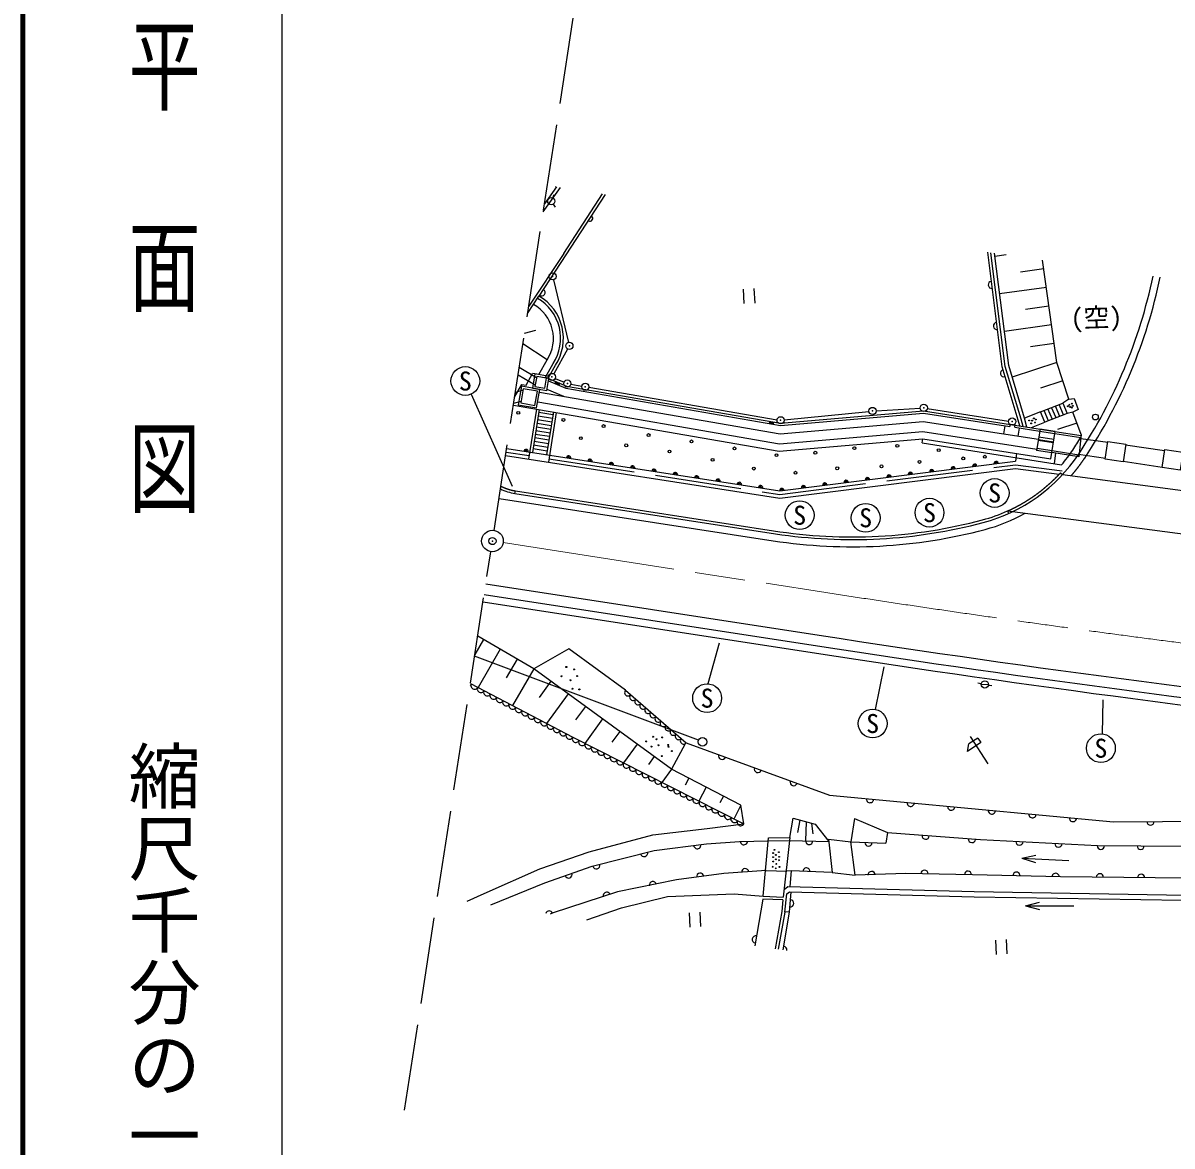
# Model space of a CAD drawing. Units: millimetres, scale not verified. Extents: x 40000 to 680000, y 20000 to 380000.
# Drawn here: x 40000 to 119851, y 262796 to 340813 of the extents above; entities that cross this region are included whole.
import ezdxf
from ezdxf.enums import TextEntityAlignment as Align

# ---------------------------------------------------------------- set-up
doc = ezdxf.new("R2010")
doc.units = ezdxf.units.MM
doc.header["$LTSCALE"] = 1000
doc.header["$PDMODE"] = 32
doc.header["$PDSIZE"] = 500
doc.linetypes.add('CHAIN', pattern=[18.5, 12, -1.5, 3.5, -1.5])
doc.linetypes.add('DASHED', pattern=[7.5, 6, -1.5])
for name, color, linetype, lineweight in [('M-BGD', 7, 'Continuous', 25), ('M-BGD-EXST', 7, 'Continuous', 25), ('M-BMK', 2, 'CHAIN', 13), ('M-BMK-ROW', 30, 'Continuous', 25), ('M-BMK-SRVR', 3, 'Continuous', 25), ('M-STR-STRC', 7, 'Continuous', 25), ('M-TTL', 2, 'Continuous', 140), ('M-TTL-BAND', 7, 'Continuous', 25)]:
    doc.layers.add(name, color=color, linetype=linetype, lineweight=lineweight)
doc.layers.add('M-OTRS', color=6, linetype='Continuous')
doc.styles.add('@ＭＳ ゴシック', font='')
doc.styles.add('ＭＳ ゴシック', font='')
doc.styles.get('@ＭＳ ゴシック').set_extended_font_data('@MS Gothic')
doc.styles.get('ＭＳ ゴシック').set_extended_font_data('MS Gothic')

msp = doc.modelspace()

# ---------------------------------------------------------------- linework, layer by layer
at = {"layer": 'M-BGD', "linetype": 'DASHED'}
for p, q in [((72739, 305567), (78732, 344356)), ((75687, 316172), (74485, 316870)), ((74740, 315296), (74217, 315136)), ((74607, 314523), (74098, 314368)), ((113512, 311994), (111696, 312277)), ((73579, 311004), (75168, 310759)), ((113382, 310800), (111511, 311091)), ((76551, 310543), (92592, 308064)), ((92592, 308064), (108964, 310120)), ((108964, 310120), (112221, 309692)), ((66516, 265295), (72509, 304084))]:
    msp.add_line(p, q, dxfattribs=at)
at = {"layer": 'M-BGD'}
for p, q in [((76159, 327701), (77344, 329393)), ((77069, 329435), (76245, 328260)), ((76814, 328658), (76913, 328888)), ((76849, 328218), (76984, 328007)), ((77582, 324806), (80264, 328942)), ((77749, 324698), (80480, 328908)), ((77582, 324806), (75143, 321129)), ((75861, 321836), (77749, 324698)), ((108329, 324701), (107542, 324592)), ((111838, 317236), (110855, 324337)), ((110938, 323737), (109323, 323513)), ((75067, 320634), (75859, 321837)), ((111118, 322437), (107872, 321987)), ((111298, 321136), (109668, 320911)), ((74853, 319254), (75632, 319480)), ((111478, 319836), (108203, 319383)), ((76423, 317417), (74741, 318527)), ((111658, 318536), (110013, 318308)), ((75844, 316384), (76422, 317418)), ((76319, 316209), (76845, 317150)), ((76494, 316133), (77008, 317052)), ((111838, 317236), (108747, 316206)), ((112691, 314675), (111838, 317236)), ((75596, 315647), (74403, 316339)), ((74957, 315644), (75411, 316456)), ((75843, 316382), (75411, 316456)), ((74168, 314817), (74658, 315694)), ((74658, 315694), (74957, 315644)), ((76319, 316209), (77775, 315580)), ((76513, 315962), (77732, 315435)), ((77031, 315901), (76972, 315764)), ((77307, 315782), (76972, 315764)), ((77031, 315901), (77247, 315645)), ((77307, 315782), (77247, 315645)), ((77732, 315435), (92634, 312854)), ((77775, 315580), (92641, 313005)), ((112265, 315956), (110701, 315434)), ((74199, 315020), (74271, 315001)), ((75888, 315176), (92610, 312280)), ((76413, 315384), (77568, 314885)), ((112691, 314675), (112254, 314402)), ((112691, 314675), (113042, 314736)), ((113042, 314736), (113338, 313959)), ((74083, 314271), (92558, 311071)), ((75683, 313994), (75128, 310513)), ((75880, 313960), (75404, 310975)), ((75768, 314486), (92580, 311574)), ((92641, 313005), (102592, 313864)), ((102592, 313864), (111721, 312440)), ((111276, 313175), (110970, 313895)), ((111534, 313276), (111228, 313997)), ((111793, 313377), (111486, 314099)), ((112051, 313479), (111744, 314201)), ((112310, 313580), (112002, 314303)), ((113338, 313959), (112963, 313766)), ((76753, 313084), (75765, 313241)), ((76793, 313336), (75805, 313493)), ((76833, 313588), (75846, 313745)), ((76865, 313789), (76392, 310818)), ((77062, 313755), (76511, 310293)), ((91872, 313138), (91846, 312990)), ((91846, 312990), (92167, 313087)), ((92142, 312939), (91872, 313138)), ((92167, 313087), (92142, 312939)), ((92610, 312280), (102567, 313139)), ((92634, 312854), (102586, 313713)), ((102567, 313139), (110567, 311892)), ((102586, 313713), (108591, 312777)), ((110712, 313793), (109605, 313355)), ((110999, 313066), (110069, 312698)), ((113242, 313017), (111904, 312581)), ((112963, 313766), (112567, 313681)), ((113535, 312214), (112963, 313766)), ((76593, 312077), (75605, 312234)), ((76633, 312329), (75645, 312486)), ((76673, 312581), (75685, 312738)), ((76713, 312832), (75725, 312990)), ((92580, 311574), (102543, 312434)), ((102543, 312434), (110459, 311200)), ((108173, 312265), (108260, 312828)), ((108591, 312777), (108619, 312954)), ((108619, 312954), (108945, 312904)), ((108918, 312726), (108945, 312904)), ((108918, 312726), (110655, 312455)), ((109161, 312111), (109249, 312674)), ((110678, 312603), (110444, 311104)), ((111696, 312275), (110652, 312438)), ((111719, 312423), (110675, 312586)), ((111426, 310543), (111721, 312440)), ((113526, 312123), (111716, 312405)), ((76472, 311321), (75485, 311479)), ((76512, 311573), (75525, 311731)), ((76552, 311825), (75565, 311982)), ((92558, 311071), (102525, 311931)), ((102479, 311635), (102525, 311931)), ((102479, 311635), (112181, 310122)), ((102525, 311931), (111426, 310543)), ((111598, 311648), (110554, 311810)), ((111604, 311682), (110561, 311845)), ((111635, 311880), (110591, 312042)), ((113535, 312214), (113369, 310670)), ((115382, 311658), (113515, 311926)), ((119335, 311090), (116627, 311479)), ((73540, 310755), (92588, 307812)), ((73617, 311251), (92603, 308318)), ((76432, 311070), (75445, 311227)), ((109036, 310916), (108965, 310372)), ((111488, 310941), (110444, 311104)), ((111512, 311089), (110468, 311252)), ((113369, 310670), (111491, 310963)), ((111676, 310201), (111788, 310917)), ((113352, 310868), (115221, 310577)), ((92588, 307812), (108964, 309868)), ((92603, 308318), (108965, 310372)), ((108964, 309868), (112014, 309467)), ((116463, 310383), (119166, 309962)), ((112105, 309565), (112243, 309437)), ((74189, 308125), (74218, 308311)), ((74218, 308311), (92152, 305540)), ((74189, 308125), (92291, 305328)), ((108504, 306741), (108427, 306913)), ((72051, 301119), (95217, 297540)), ((71972, 300606), (95137, 297026)), ((72009, 297977), (71405, 296936)), ((73172, 297302), (71629, 294645)), ((77933, 297337), (75497, 295951)), ((81876, 294455), (77933, 297337)), ((74334, 296627), (73577, 295323)), ((75497, 295951), (74012, 293393)), ((76693, 295079), (75878, 293960)), ((77890, 294207), (76387, 292146)), ((81876, 294455), (86097, 290812)), ((79086, 293335), (78399, 292392)), ((80282, 292463), (79046, 290766)), ((81479, 291590), (80932, 290840)), ((82675, 290718), (81723, 289413)), ((86014, 290735), (85068, 288974)), ((83871, 289846), (83467, 289291)), ((85068, 288974), (84401, 288059)), ((86271, 288350), (86017, 287860)), ((87473, 287727), (86972, 286760)), ((88676, 287103), (88429, 286626)), ((89879, 286480), (89415, 285550)), ((93296, 284231), (93529, 285564)), ((93529, 285564), (95050, 285146)), ((93850, 284580), (94019, 285429)), ((94401, 283998), (94439, 285320)), ((94918, 284492), (94826, 285208)), ((95050, 285146), (96001, 283951)), ((97775, 285549), (97531, 283922)), ((97775, 285549), (100070, 284571)), ((100070, 284571), (99974, 283836)), ((100070, 284571), (106551, 284083)), ((91433, 280154), (91808, 284202)), ((91789, 284001), (93273, 284031)), ((91808, 284202), (93296, 284231)), ((93296, 284231), (92835, 280088)), ((93273, 284031), (96001, 283951)), ((95984, 284109), (97531, 283922)), ((95984, 284109), (96237, 281799)), ((97531, 283922), (99974, 283836)), ((97843, 281605), (97531, 283922)), ((109415, 282803), (110394, 283007)), ((109415, 282803), (110365, 282490)), ((109415, 282803), (112678, 282620)), ((91658, 281932), (93087, 281895)), ((93380, 281920), (93087, 281895)), ((93380, 281920), (93301, 280829)), ((96237, 281799), (93380, 281920)), ((96237, 281799), (97843, 281605)), ((89420, 280323), (91433, 280154)), ((92943, 279048), (93087, 280317)), ((91415, 279955), (90852, 276712)), ((92813, 279889), (91415, 279955)), ((91433, 280154), (92835, 280088)), ((92813, 279889), (92745, 279077)), ((109675, 279491), (110642, 279746)), ((109675, 279491), (110640, 279228)), ((109675, 279491), (113024, 279478)), ((92745, 279077), (92276, 276499)), ((92942, 279042), (92474, 276471)), ((93270, 279034), (92942, 279054))]:
    msp.add_line(p, q, dxfattribs=at)
for points in [[(109272, 312822), (109161, 313231), (108052, 316915), (107040, 324887)], [(109500, 312787), (109364, 313289), (108259, 316959), (107256, 324855)], [(109770, 312745), (109604, 313358), (108505, 317011), (107513, 324818)], [(90101, 285178), (89879, 286480), (85068, 288974), (75497, 295951), (71602, 298213)], [(71094, 294925), (78200, 291193), (90101, 285178)], [(86097, 290812), (96045, 287160), (115793, 285314), (126029, 285397)], [(70861, 279801), (72042, 280337), (75914, 282057), (79357, 283241), (83774, 284417), (87552, 284847), (90101, 285178)], [(72506, 279547), (76268, 281086), (79558, 282242), (83859, 283332), (87494, 283792)], [(87494, 283792), (89801, 283942), (91789, 284001)], [(106551, 284083), (114667, 283665), (126685, 283584)], [(91658, 281932), (88713, 281720), (85407, 281291), (81314, 280462), (76854, 278994), (76646, 278907)], [(123081, 281371), (112092, 281495), (105990, 281643), (101345, 281731), (97843, 281605)], [(79195, 278514), (81597, 279353), (84789, 280126), (89420, 280323)], [(92828, 276420), (93270, 279034), (93375, 280461)], [(92896, 280624), (93162, 280827), (106105, 280470), (123477, 280181)], [(93087, 280317), (93279, 280463), (106097, 280111), (123471, 279821)]]:
    msp.add_lwpolyline(points, dxfattribs=at)
for points in [[(76564, 316258), (75578, 316428), (75408, 315442), (76394, 315272)], [(76391, 316135), (75701, 316255), (75581, 315565), (76271, 315445)], [(75919, 315354), (74638, 315576), (74415, 314295), (75696, 314073)], [(75745, 315231), (74760, 315402), (74589, 314417), (75574, 314246)], [(112567, 313681), (111018, 313073), (110712, 313793), (112254, 314402)], [(115395, 311741), (116638, 311555), (116454, 310324), (115211, 310510)], [(120417, 309748), (119163, 309936), (119349, 311180), (120603, 310992)]]:
    msp.add_lwpolyline(points, close=True, dxfattribs=at)
for centre, radius in [((76715, 328429), 250), ((74419, 313731), 100), ((112617, 314184), 30), ((112715, 314294), 30), ((112775, 314140), 30), ((112881, 314367), 30), ((112895, 314095), 30), ((112967, 314216), 30), ((77554, 313239), 100), ((109919, 313197), 30), ((110059, 312996), 30), ((110129, 313192), 30), ((110249, 313343), 30), ((110328, 313058), 30), ((110382, 313270), 30), ((114527, 313439), 200), ((80348, 312810), 100), ((83474, 312188), 100), ((78765, 311970), 100), ((81923, 311472), 100), ((86461, 311745), 100), ((100761, 311441), 100), ((84925, 311043), 100), ((89448, 311261), 100), ((92366, 310791), 100), ((95063, 310957), 100), ((97774, 311275), 100), ((103638, 311137), 100), ((105345, 310566), 100), ((106846, 310680), 100), ((87926, 310462), 100), ((90788, 309854), 100), ((96590, 309875), 100), ((99661, 310013), 100), ((102302, 310317), 100), ((93686, 309570), 100), ((77429, 295435), 35), ((77760, 296073), 35), ((78299, 295901), 35), ((78506, 295437), 35), ((78046, 295157), 35), ((78187, 294562), 35), ((78664, 294514), 35), ((83310, 290906), 35), ((83787, 291224), 35), ((84033, 291054), 35), ((84164, 290641), 35), ((84428, 291185), 35), ((84839, 290658), 35), ((83677, 290542), 35), ((84387, 289886), 35), ((84864, 290532), 35), ((85099, 290234), 35), ((92125, 282865), 30), ((92131, 283147), 30), ((92220, 283374), 30), ((92315, 282713), 30), ((92319, 283016), 30), ((92531, 283209), 30), ((92540, 282645), 30), ((92548, 282887), 30), ((92100, 282198), 30), ((92141, 282563), 30), ((92308, 282088), 30), ((92352, 282393), 30), ((92565, 282182), 30)]:
    msp.add_circle(centre, radius, dxfattribs=at)
for centre, radius, start, end in [((77160, 329565), 200, 216.43827, 234.97517), ((79397, 327238), 200, 237.03331, 57.03331), ((107327, 322622), 250, 97.23942, 277.23942), ((83788, 330501), 35500, 326.42442, 348.18301), ((74157, 318898), 3397, 327.07888, 59.92333), ((76033, 322097), 250, 236.58162, 56.58162), ((74157, 318898), 2707, 326.84588, 60.76314), ((74157, 318898), 3207, 326.97087, 60.11846), ((107690, 319768), 250, 97.23942, 277.23942), ((108176, 316484), 250, 106.31282, 286.31282), ((83788, 330501), 35000, 326.42442, 328.14011), ((74952, 311045), 150, 351.21657, 171.21657), ((74952, 311045), 75, 351.21657, 171.21657), ((77917, 310587), 150, 351.21657, 171.21657), ((77917, 310587), 75, 351.21657, 171.21657), ((103784, 317228), 11500, 284.86345, 326.42442), ((103784, 317228), 11000, 319.75953, 326.42442), ((79399, 310358), 150, 351.21657, 171.21657), ((79399, 310358), 75, 351.21657, 171.21657), ((80882, 310129), 150, 351.21657, 171.21657), ((80882, 310129), 75, 351.21657, 171.21657), ((82364, 309900), 150, 351.21657, 171.21657), ((82364, 309900), 75, 351.21657, 171.21657), ((104648, 309830), 150, 7.15602, 187.15602), ((104648, 309830), 75, 7.15602, 187.15602), ((106136, 310017), 150, 7.15602, 187.15602), ((106136, 310017), 75, 7.15602, 187.15602), ((107625, 310204), 150, 7.15602, 187.15602), ((107625, 310204), 75, 7.15602, 187.15602), ((83846, 309671), 150, 351.21657, 171.21657), ((83846, 309671), 75, 351.21657, 171.21657), ((85329, 309442), 150, 351.21657, 171.21657), ((85329, 309442), 75, 351.21657, 171.21657), ((86811, 309213), 150, 351.21657, 171.21657), ((86811, 309213), 75, 351.21657, 171.21657), ((88294, 308984), 150, 351.21657, 171.21657), ((88294, 308984), 75, 351.21657, 171.21657), ((97206, 308896), 150, 7.15602, 187.15602), ((98695, 309083), 150, 7.15602, 187.15602), ((98695, 309083), 75, 7.15602, 187.15602), ((100183, 309269), 150, 7.15602, 187.15602), ((100183, 309269), 75, 7.15602, 187.15602), ((101671, 309456), 150, 7.15602, 187.15602), ((101671, 309456), 75, 7.15602, 187.15602), ((103160, 309643), 150, 7.15602, 187.15602), ((103160, 309643), 75, 7.15602, 187.15602), ((74723, 311584), 3500, 243.88497, 261.21657), ((89776, 308754), 150, 351.21657, 171.21657), ((89776, 308754), 75, 351.21657, 171.21657), ((91259, 308525), 150, 351.21657, 171.21657), ((91259, 308525), 75, 351.21657, 171.21657), ((92741, 308335), 150, 7.15602, 186.06537), ((92741, 308335), 75, 7.15602, 187.15602), ((94230, 308522), 150, 7.15602, 187.15602), ((94230, 308522), 75, 7.15602, 187.15602), ((95718, 308709), 150, 7.15602, 187.15602), ((95718, 308709), 75, 7.15602, 187.15602), ((97206, 308896), 75, 7.15602, 187.15602), ((103784, 317228), 11312, 284.86345, 294.23229), ((97628, 340425), 35312, 261.07895, 284.86345), ((97628, 340425), 35500, 261.35383, 284.86345), ((248490, 1289519), 1003750, 261.21656, 263.75481), ((248490, 1289519), 1004270, 261.21656, 263.75266), ((70937, 295006), 249, 303.58688, 332.61489), ((71377, 294775), 249, 151.96517, 332.61489), ((71818, 294544), 249, 151.96517, 332.61489), ((72258, 294313), 249, 151.96517, 332.61489), ((72698, 294082), 249, 151.96517, 332.61489), ((73138, 293850), 249, 151.96517, 332.61489), ((82040, 294290), 233, 135.01259, 323.40992), ((82392, 293987), 233, 135.01259, 323.40992), ((73578, 293619), 249, 151.96517, 332.61489), ((74018, 293388), 249, 151.96517, 332.61489), ((74459, 293157), 249, 151.96517, 332.61489), ((82744, 293683), 233, 135.01259, 323.40992), ((83096, 293380), 233, 135.01259, 323.40992), ((83447, 293076), 233, 135.01259, 323.40992), ((74899, 292926), 249, 151.96517, 332.61489), ((75339, 292694), 249, 151.96517, 332.61489), ((75779, 292463), 249, 151.96517, 332.61489), ((76219, 292232), 249, 151.96517, 332.61489), ((83799, 292773), 233, 135.01259, 323.40992), ((84151, 292469), 233, 135.01259, 323.40992), ((84503, 292165), 233, 135.01259, 323.40992), ((76659, 292001), 249, 151.96517, 332.61489), ((77099, 291770), 249, 151.96517, 332.61489), ((77540, 291539), 249, 151.96517, 332.61489), ((84855, 291862), 233, 135.01259, 323.40992), ((85206, 291558), 233, 135.01259, 323.40992), ((77980, 291307), 249, 151.96517, 332.61489), ((78419, 291079), 247, 152.47832, 333.89529), ((78860, 290856), 247, 152.47832, 333.89529), ((79301, 290633), 247, 152.47832, 333.89529), ((85558, 291255), 233, 135.01259, 323.40992), ((85910, 290951), 233, 135.01259, 323.40992), ((79742, 290411), 247, 152.47832, 333.89529), ((80183, 290188), 247, 152.47832, 333.89529), ((80623, 289965), 247, 152.47832, 333.89529), ((88584, 289899), 250, 159.84091, 339.84091), ((81064, 289742), 247, 152.47832, 333.89529), ((81505, 289520), 247, 152.47832, 333.89529), ((81946, 289297), 247, 152.47832, 333.89529), ((82386, 289074), 247, 152.47832, 333.89529), ((91071, 288986), 250, 159.84091, 339.84091), ((82827, 288851), 247, 152.47832, 333.89529), ((83268, 288628), 247, 152.47832, 333.89529), ((83709, 288406), 247, 152.47832, 333.89529), ((84149, 288183), 247, 152.47832, 333.89529), ((84590, 287960), 247, 152.47832, 333.89529), ((85031, 287737), 247, 152.47832, 333.89529), ((85472, 287515), 247, 152.47832, 333.89529), ((93558, 288073), 250, 159.84091, 339.84091), ((85912, 287292), 247, 152.47832, 333.89529), ((86353, 287069), 247, 152.47832, 333.89529), ((86794, 286846), 247, 152.47832, 333.89529), ((87235, 286624), 247, 152.47832, 333.89529), ((98866, 286897), 250, 174.6598, 354.6598), ((87675, 286401), 247, 152.47832, 333.89529), ((88116, 286178), 247, 152.47832, 333.89529), ((88557, 285955), 247, 152.47832, 333.89529), ((101687, 286633), 250, 174.6598, 354.6598), ((104508, 286369), 250, 174.6598, 354.6598), ((107329, 286106), 250, 174.6598, 354.6598), ((88998, 285732), 247, 152.47832, 333.89529), ((89438, 285510), 247, 152.47832, 333.89529), ((89879, 285287), 247, 152.47832, 333.89529), ((110150, 285842), 250, 174.6598, 354.6598), ((112971, 285578), 250, 174.6598, 354.6598), ((118352, 285335), 250, 180.46402, 0.46402), ((102732, 284355), 250, 175.69629, 355.69629), ((86861, 283697), 250, 187.21049, 7.21049), ((90098, 283971), 250, 181.7154, 1.7154), ((94637, 283991), 250, 178.33191, 358.33191), ((98752, 283879), 250, 177.9828, 357.9828), ((105948, 284119), 250, 175.69629, 355.69629), ((109256, 283944), 250, 177.04965, 357.04965), ((111962, 283804), 250, 177.04965, 357.04965), ((114904, 283654), 250, 179.61314, 359.61314), ((117672, 283645), 250, 179.61314, 359.61314), ((83167, 283147), 250, 194.23111, 14.23111), ((79847, 282292), 250, 194.23111, 14.23111), ((90185, 281826), 250, 4.12901, 184.12901), ((94448, 281868), 250, 357.58802, 177.58802), ((102645, 281712), 250, 358.91257, 178.91257), ((105671, 281646), 250, 358.91257, 178.91257), ((77913, 281664), 250, 199.34852, 19.34852), ((83774, 280917), 250, 11.45019, 191.45019), ((87060, 281505), 250, 7.37992, 187.37992), ((98973, 281623), 250, 2.05883, 182.05883), ((109041, 281569), 250, 358.61634, 178.61634), ((111769, 281495), 250, 358.61634, 178.61634), ((114839, 281464), 250, 359.3498, 179.3498), ((117706, 281424), 250, 359.3498, 179.3498), ((80564, 280179), 250, 18.22237, 198.22237), ((93315, 279654), 250, 265.80768, 85.80768), ((76571, 278878), 250, 22.56905, 161.81346), ((90929, 277155), 250, 80.15523, 260.15523), ((92829, 276423), 250, 351.17969, 80.41282)]:
    msp.add_arc(centre, radius, start, end, dxfattribs=at)
at = {"layer": 'M-BGD', "linetype": 'DASHED'}
for centre, radius, start, end in [((103784, 317228), 12000, 319.02097, 326.42442), ((103784, 317228), 11312, 294.23229, 317.35593), ((74723, 311584), 3312, 242.86716, 261.21657)]:
    msp.add_arc(centre, radius, start, end, dxfattribs=at)
at = {"layer": 'M-BGD-EXST'}
for p, q in [((90049, 322318), (90101, 321320)), ((90798, 322358), (90850, 321359)), ((71145, 315026), (73985, 308638)), ((88389, 297730), (87601, 294907)), ((86954, 290999), (71389, 296830)), ((99828, 296084), (99220, 293131)), ((106597, 294904), (106351, 294945)), ((106594, 294849), (107094, 294875)), ((107091, 294821), (107337, 294781)), ((115047, 293803), (114997, 291427)), ((106570, 290818), (105627, 290205)), ((105627, 290205), (105737, 290724)), ((106366, 291133), (105737, 290724)), ((107073, 289356), (105847, 291243)), ((106366, 291133), (106570, 290818)), ((86289, 279005), (86342, 278006)), ((87038, 279044), (87091, 278046)), ((107574, 277095), (107627, 276096)), ((108323, 277134), (108376, 276136))]:
    msp.add_line(p, q, dxfattribs=at)
for centre, radius in [((70739, 315939), 1000), ((107524, 308165), 1000), ((93977, 306617), 1000), ((98562, 306438), 1000), ((102998, 306796), 1000), ((87541, 293909), 1000), ((106844, 294862), 250), ((99046, 292146), 1000), ((87229, 290879), 300), ((114909, 290431), 1000)]:
    msp.add_circle(centre, radius, dxfattribs=at)
at = {"layer": 'M-BMK'}
msp.add_line((73365, 304711), (95789, 301246), dxfattribs=at)
msp.add_arc((248486, 1289483), 999964, 261.21644, 265.56021, dxfattribs=at)
at = {"layer": 'M-BMK-ROW'}
for p, q in [((76865, 322969), (77912, 318626)), ((76865, 322969), (77912, 318626)), ((77848, 318164), (76885, 316442)), ((77848, 318164), (76885, 316442)), ((76992, 316125), (77601, 315862)), ((76992, 316125), (77601, 315862)), ((78076, 315720), (78833, 315588)), ((78076, 315720), (78833, 315588)), ((79326, 315503), (92403, 313255)), ((79326, 315503), (92403, 313255)), ((92898, 313238), (98790, 313834)), ((92898, 313238), (98790, 313834)), ((99288, 313874), (102349, 314062)), ((99288, 313874), (102349, 314062)), ((102846, 314039), (108496, 313160)), ((102846, 314039), (108496, 313160))]:
    msp.add_line(p, q, dxfattribs=at)
for centre in [(76807, 323212), (76807, 323212), (77970, 318383), (77970, 318383), (76763, 316224), (76763, 316224), (77830, 315763), (77830, 315763), (79079, 315545), (79079, 315545), (99039, 313859), (99039, 313859), (102599, 314077), (102599, 314077), (92650, 313212), (92650, 313212), (108743, 313122), (108743, 313122)]:
    msp.add_circle(centre, 250, dxfattribs=at)
for p in [(76807, 323212), (76807, 323212), (77970, 318383), (77970, 318383), (76763, 316224), (76763, 316224), (77830, 315763), (77830, 315763), (79079, 315545), (79079, 315545), (99039, 313859), (99039, 313859), (102599, 314077), (102599, 314077), (92650, 313212), (92650, 313212), (108743, 313122), (108743, 313122)]:
    msp.add_point(p, dxfattribs=at)
at = {"layer": 'M-BMK-SRVR'}
msp.add_circle((72624, 304825), 750, dxfattribs=at)
at = {"layer": 'M-OTRS'}
msp.add_point((72624, 304825), dxfattribs=at)
at = {"layer": 'M-STR-STRC'}
for p, q in [((112243, 309437), (127320, 307458)), ((73082, 307790), (92130, 304847)), ((108427, 306913), (130010, 304079)), ((72166, 301861), (95331, 298281))]:
    msp.add_line(p, q, dxfattribs=at)
for centre, radius, start, end in [((83788, 330501), 36000, 326.42442, 348.23338), ((103784, 317228), 12000, 284.86345, 299.20574), ((97628, 340425), 36000, 261.21656, 284.86345), ((248490, 1289519), 1003000, 261.21656, 263.80072)]:
    msp.add_arc(centre, radius, start, end, dxfattribs=at)
at = {"layer": 'M-TTL'}
msp.add_line((40000, 380000), (40000, 20000), dxfattribs=at)
at = {"layer": 'M-TTL-BAND'}
msp.add_line((58000, 370000), (58000, 20000), dxfattribs=at)

# ---------------------------------------------------------------- texts
at = {"layer": 'M-BGD-EXST', "style": 'ＭＳ ゴシック'}
msp.add_text('(空)', height=1320, rotation=2.026, dxfattribs=at).set_placement((114633, 319301), align=Align.BOTTOM_CENTER)
for p in [(70739, 315939), (107524, 308165), (102998, 306796), (93977, 306617), (98562, 306438), (87541, 293909), (99046, 292146), (114909, 290431)]:
    msp.add_text('S', height=1320, dxfattribs=at).set_placement(p, align=Align.MIDDLE_CENTER)
at = {"layer": 'M-TTL-BAND', "style": '@ＭＳ ゴシック', "width": 1.4}
msp.add_text('平  面  図', height=3666, rotation=270, dxfattribs=at).set_placement((49777, 306475), align=Align.MIDDLE_RIGHT)
at = {"layer": 'M-TTL-BAND', "style": '@ＭＳ ゴシック'}
msp.add_text('縮尺千分の一', height=3666, rotation=270, dxfattribs=at).set_placement((49777, 261030), align=Align.MIDDLE_RIGHT)

doc.saveas('drawing.dxf')
